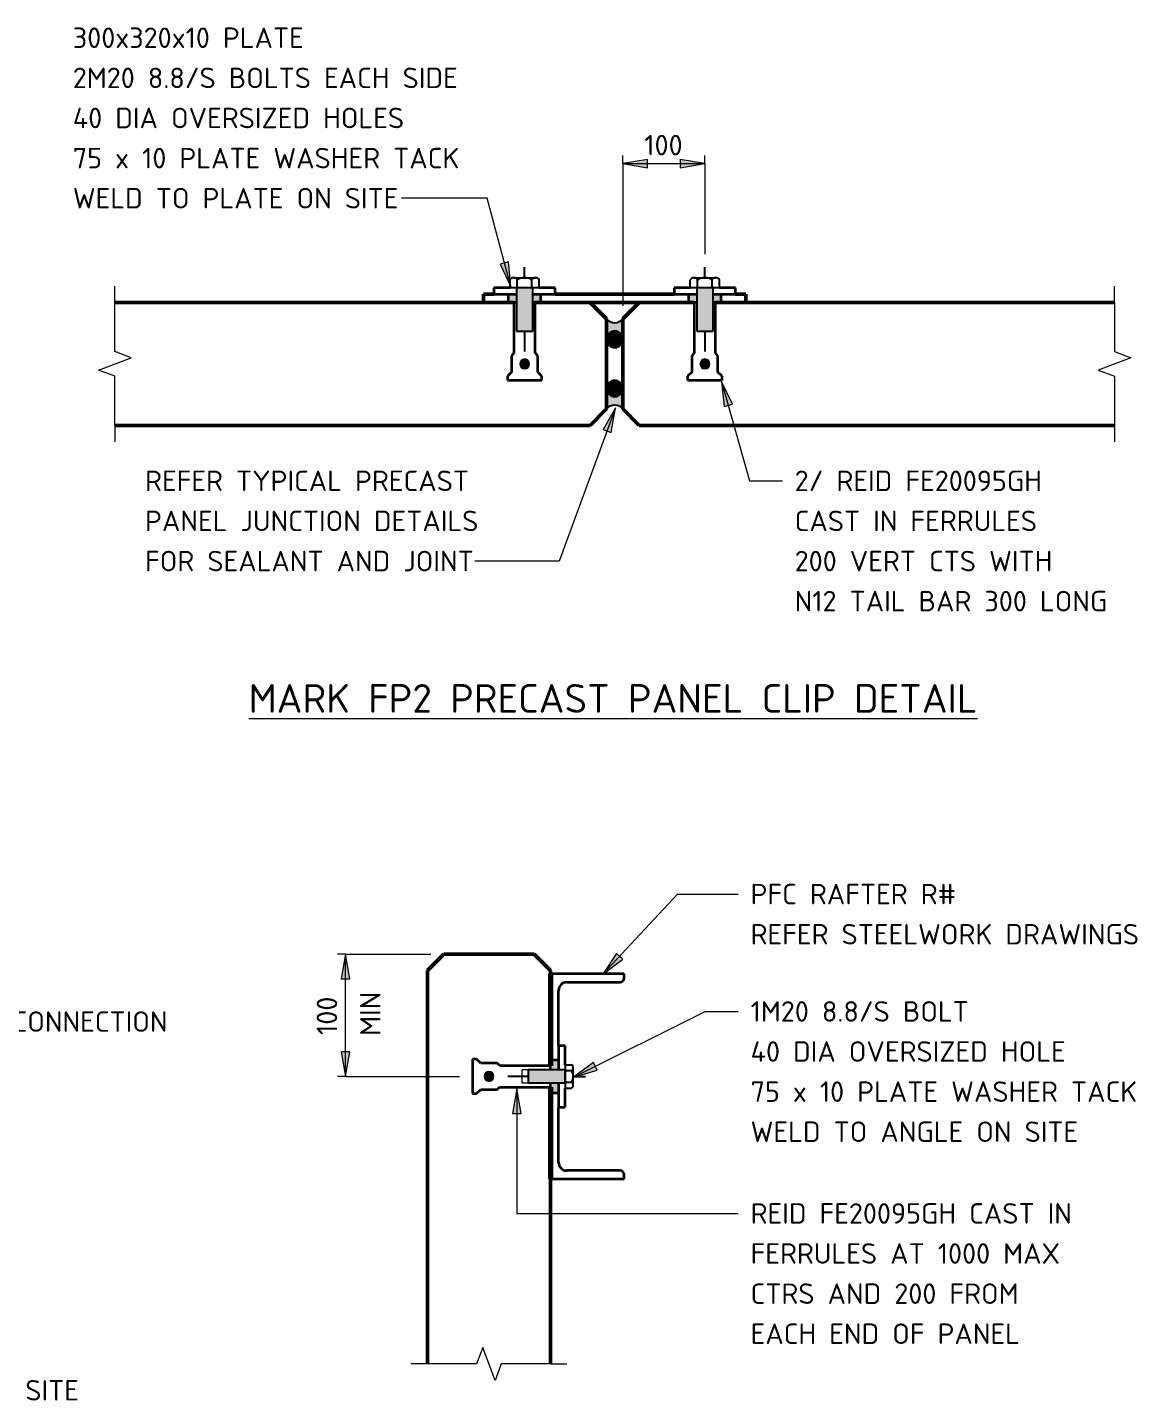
# Model space of a CAD drawing. Header units: millimetres. Extents: x -1292747 to -1174108, y -8316 to 50210.
# Drawn here: x -1175463 to -1174108, y -480 to 1196 of the extents above; entities that cross this region are included whole.
import ezdxf

# ---------------------------------------------------------------- set-up
doc = ezdxf.new("R2010")
doc.units = ezdxf.units.MM
for name, color, linetype, lineweight in [('A-000-T_TEXT', 231, 'Continuous', 13), ('A-010-D_DIM', 211, 'Continuous', 13), ('A-010-D_DIM-10', 211, 'Continuous', 13), ('A-010-M_LINE', 90, 'Continuous', 13), ('Z-000-T_TEXT', 131, 'Continuous', 18), ('Z-060-M_DETAIL', 92, 'Continuous', 25)]:
    doc.layers.add(name, color=color, linetype=linetype, lineweight=lineweight)
doc.styles.add('ISOCPEUR_2', font='isocpeur.ttf', dxfattribs={"height": 25})
doc.styles.add('ISOCPEUR_3', font='isocpeur.ttf', dxfattribs={"height": 35})
doc.styles.add('ISOCPEUR_4', font='isocpeur.ttf', dxfattribs={"height": 25})
doc.dimstyles.new('2_5___Arrow_Tick', dxfattribs={"dimscale": 304.8, "dimtxt": 24.899529, "dimasz": 0.098425, "dimexe": 0.032808, "dimexo": 0.052493, "dimgap": 0.008202, "dimtad": 1, "dimdec": 0, "dimzin": 0, "dimdsep": 46, "dimtxsty": 'ISOCPEUR_2', "dimsah": 1, "dimcen": 0.09, "dimadec": 0, "dimazin": 0, "dimtfac": 1, "dimtdec": 4, "dimtix": 1, "dimtmove": 0, "dimatfit": 3, "dimfxl": 1, "dimtvp": 1, "dimtolj": 1, "dimtzin": 0, "dimlwd": 18, "dimlwe": 18, "dimarcsym": 2})
doc.dimstyles.new('2_5___Arrow_Tick_1', dxfattribs={"dimscale": 304.8, "dimtxt": 24.899529, "dimasz": 0.098425, "dimexe": 0.032808, "dimexo": 0.052493, "dimgap": 0.008202, "dimtad": 1, "dimdec": 0, "dimzin": 0, "dimdsep": 46, "dimtxsty": 'ISOCPEUR_4', "dimsah": 1, "dimcen": 0.09, "dimadec": 0, "dimazin": 0, "dimtfac": 1, "dimtdec": 4, "dimtix": 1, "dimtmove": 0, "dimatfit": 3, "dimfxl": 1, "dimtvp": 1, "dimtolj": 1, "dimtzin": 0, "dimlwd": 18, "dimlwe": 18, "dimarcsym": 2})

# ---------------------------------------------------------------- blocks, each defined once
blk = doc.blocks.new('NRP_Break Line _v2_ - Section-3989051-S3_392 - TYPICAL PRECAST - PRECAST DETAILS')
at = {"layer": 'Z-060-M_DETAIL', "lineweight": 18}
for p, q in [((0, 0), (60, 0)), ((90, 0), (150, 0))]:
    blk.add_line(p, q, dxfattribs=at)
blk = doc.blocks.new('FE1 - FE20095 SECTION-4121289-S3_392 - TYPICAL PRECAST - PRECAST DETAILS')
at = {"layer": 'Z-060-M_DETAIL', "lineweight": 35}
blk.add_hatch(color=256, dxfattribs=at).paths.add_polyline_path([(0, -81), (1.6, -80.8), (3, -80.2), (4.2, -79.2), (5.2, -78), (5.8, -76.6), (6, -75), (5.8, -73.4), (5.2, -72), (4.2, -70.8), (3, -69.8), (1.6, -69.2), (0, -69), (-1.6, -69.2), (-3, -69.8), (-4.2, -70.8), (-5.2, -72), (-5.8, -73.4), (-6, -75), (-5.8, -76.6), (-5.2, -78), (-4.2, -79.2), (-3, -80.2), (-1.6, -80.8)])
for p, q in [((13, 0), (10, 0)), ((13, -61.4), (13, 0)), ((-10, 0), (-13, 0)), ((-13, 0), (-13, -62)), ((-13, -62), (-16, -65)), ((-16, -65), (-16, -85)), ((16, -65), (13, -61.4)), ((16, -85), (16, -65)), ((-16, -85), (-21, -90)), ((-21, -90), (-21, -95)), ((-21, -95), (21, -95)), ((21, -90), (16, -85)), ((21, -95), (21, -90))]:
    blk.add_line(p, q, dxfattribs=at)
at = {"layer": 'Z-060-M_DETAIL', "lineweight": 18}
for start, end in [(360, 180), (180, 360)]:
    blk.add_arc((0, -75), 6, start, end, dxfattribs=at)
blk = doc.blocks.new('NRP_Bolt Detailed Section _v2_ - M20-4203740-S3_392 - TYPICAL PRECAST - PRECAST DETAILS')
at = {"layer": 'Z-060-M_DETAIL'}
blk.add_hatch(color=256, dxfattribs=at).paths.add_polyline_path([(44.8, 10), (0, 10), (0, -10), (53, -10), (53, 10)])
for p, q in [((0, 17.8), (-9.6, 17.8)), ((0, 17.8), (0, -17.8)), ((-12.2, -13.3), (-12.2, 13.3)), ((0, 8.9), (-9.6, 8.9)), ((53, 10), (0, 10)), ((0, 10), (0, -10)), ((53, -10), (53, 10)), ((53, 0), (78, 0)), ((-12.2, 0), (-25, 0)), ((0, -8.9), (-9.6, -8.9)), ((0, -10), (53, -10)), ((0, -17.8), (-9.6, -17.8))]:
    blk.add_line(p, q, dxfattribs=at)
for centre, radius, start, end in [((-7, 13.3), 5.16, 120.5102, 239.4898), ((4.6, 0), 16.8, 148.1145, 211.8855), ((-7, -13.3), 5.16, 120.5102, 239.4898)]:
    blk.add_arc(centre, radius, start, end, dxfattribs=at)
blk = doc.blocks.new('FE1 - FE20095 SECTION-V7-S3_392 - TYPICAL PRECAST - PRECAST DETAILS')
at = {"layer": 'Z-060-M_DETAIL', "lineweight": 18}
blk.add_hatch(color=256, dxfattribs=at).paths.add_polyline_path([(-6, 75), (-5.8, 73.4), (-5.2, 72), (-4.2, 70.8), (-3, 69.8), (-1.6, 69.2), (0, 69), (1.6, 69.2), (3, 69.8), (4.2, 70.8), (5.2, 72), (5.8, 73.4), (6, 75), (5.8, 76.6), (5.2, 78), (4.2, 79.2), (3, 80.2), (1.6, 80.8), (0, 81), (-1.6, 80.8), (-3, 80.2), (-4.2, 79.2), (-5.2, 78), (-5.8, 76.6)])
at = {"layer": 'Z-060-M_DETAIL', "lineweight": 35}
for p, q in [((21, 95), (-21, 95)), ((-21, 95), (-21, 90)), ((-21, 90), (-16, 85)), ((-16, 85), (-16, 65)), ((16, 85), (21, 90)), ((16, 65), (16, 85)), ((21, 90), (21, 95)), ((-16, 65), (-13, 62)), ((-13, 62), (-13, 0)), ((13, 61.4), (16, 65)), ((13, 0), (13, 61.4)), ((-13, 0), (-8, 0)), ((8, 0), (13, 0))]:
    blk.add_line(p, q, dxfattribs=at)
at = {"layer": 'Z-060-M_DETAIL', "lineweight": 18}
for p, q in [((8, 35), (-8, 35)), ((-8, 35), (-8, 27)), ((8, 27), (8, 35))]:
    blk.add_line(p, q, dxfattribs=at)
for start, end in [(0, 180), (180, 0)]:
    blk.add_arc((0, 75), 6, start, end, dxfattribs=at)
blk = doc.blocks.new('NRP-Bolt Detailed Section - M16-4203753-S3_392 - TYPICAL PRECAST - PRECAST DETAILS')
at = {"layer": 'Z-060-M_DETAIL'}
blk.add_hatch(color=256, dxfattribs=at).paths.add_polyline_path([(0, -8), (45, -8), (45, 8), (0, 8)])
for p, q in [((-9.752, 0), (-25, 0)), ((-9.752, 10.668), (-9.752, -10.668)), ((0, 14.224), (-7.72, 14.224)), ((0, 7.112), (-7.72, 7.112)), ((0, -14.224), (0, 14.224)), ((45, 8), (0, 8)), ((0, 8), (0, -8)), ((45, -8), (45, 8)), ((0, -7.112), (-7.72, -7.112)), ((0, -14.224), (-7.72, -14.224)), ((0, -8), (45, -8)), ((45, 0), (70, 0))]:
    blk.add_line(p, q, dxfattribs=at)
for centre, radius, start, end in [((-5.6245, 10.668), 4.1275, 120.5102374, 239.4897626), ((3.7124, 0), 13.464, 148.1145038, 211.8854962), ((-5.6245, -10.668), 4.1275, 120.5102374, 239.4897626)]:
    blk.add_arc(centre, radius, start, end, dxfattribs=at)
blk = doc.blocks.new('DIMBLOCK9-S3_392 - TYPICAL PRECAST - PRECAST DETAILS')
at = {"layer": 'A-010-D_DIM-10', "lineweight": 18}
for points in [[(-1174736.4, 1029.9), (-1174706.4, 1024.6), (-1174706.4, 1035.1)], [(-1174636.4, 1029.9), (-1174666.4, 1035.1), (-1174666.4, 1024.6)]]:
    blk.add_hatch(color=256, dxfattribs=at).paths.add_polyline_path(points)
for p, q in [((-1174736.4, 1029.9), (-1174736.4, 1039.9)), ((-1174636.4, 1029.9), (-1174636.4, 1039.9)), ((-1174706.4, 1035.1), (-1174736.4, 1029.9)), ((-1174736.4, 1029.9), (-1174636.4, 1029.9)), ((-1174736.4, 1029.9), (-1174706.4, 1024.6)), ((-1174736.4, 1029.9), (-1174736.4, 856.5)), ((-1174706.4, 1024.6), (-1174706.4, 1035.1)), ((-1174636.4, 1029.9), (-1174666.4, 1035.1)), ((-1174666.4, 1035.1), (-1174666.4, 1024.6)), ((-1174666.4, 1024.6), (-1174636.4, 1029.9)), ((-1174636.4, 1029.9), (-1174636.4, 919.5))]:
    blk.add_line(p, q, dxfattribs=at)
at = {"layer": 'A-010-D_DIM-10', "color": 0, "lineweight": 18, "insert": (-1174710.3, 1065), "char_height": 25, "width": 57.46, "attachment_point": 1, "line_spacing_factor": 1.149209, "style": 'ISOCPEUR_2'}
blk.add_mtext('100', dxfattribs=at)
blk = doc.blocks.new('DIMBLOCK15-S3_392 - TYPICAL PRECAST - PRECAST DETAILS')
at = {"layer": 'A-010-D_DIM-10', "lineweight": 18}
for points in [[(-1175074.9, 65.1), (-1175080.2, 35.1), (-1175069.6, 35.1)], [(-1175074.9, -84), (-1175069.6, -54), (-1175080.2, -54)]]:
    blk.add_hatch(color=256, dxfattribs=at).paths.add_polyline_path(points)
for p, q in [((-1175074.9, 65.1), (-1175084.9, 65.1)), ((-1175074.9, 65.1), (-1175080.2, 35.1)), ((-1175074.9, -84), (-1175074.9, 65.1)), ((-1175069.6, 35.1), (-1175074.9, 65.1)), ((-1175074.9, 65.1), (-1174970.9, 65.1)), ((-1175080.2, 35.1), (-1175069.6, 35.1)), ((-1175069.6, -54), (-1175080.2, -54)), ((-1175080.2, -54), (-1175074.9, -84)), ((-1175074.9, -84), (-1175069.6, -54)), ((-1175074.9, -84), (-1175084.9, -84)), ((-1175074.9, -84), (-1174935.9, -84))]:
    blk.add_line(p, q, dxfattribs=at)
at = {"layer": 'A-010-D_DIM-10', "color": 0, "lineweight": 18, "char_height": 25, "attachment_point": 1, "rotation": 90, "line_spacing_factor": 1.149209}
for s, insert, width, style in [('\u200c100', (-1175110.1, -33.4), 57.46, 'ISOCPEUR_4'), ('MIN', (-1175057.2, -34.6), 60.333, 'ISOCPEUR_2')]:
    blk.add_mtext(s, dxfattribs=dict(at, insert=insert, width=width, style=style))

msp = doc.modelspace()

# ---------------------------------------------------------------- hatches: boundary and pattern name
at = {"layer": 'A-000-T_TEXT', "lineweight": 18}
for points in [[(-1174873.4, 879.5), (-1174876, 909.9), (-1174886.2, 907.1)], [(-1174616, 764), (-1174612.9, 733.7), (-1174602.7, 736.5)], [(-1174745.3, 731.7), (-1174760.6, 705.4), (-1174750.7, 701.7)], [(-1174761.1, 40.6), (-1174736.7, 58.9), (-1174744.4, 66.1)], [(-1174796.9, -85), (-1174767.7, -76.3), (-1174772.4, -66.9)], [(-1174865.7, -99.2), (-1174871, -129.2), (-1174860.4, -129.2)]]:
    msp.add_hatch(color=7, dxfattribs=at).paths.add_polyline_path(points)
at = {"layer": 'Z-060-M_DETAIL'}
h = msp.add_hatch(color=7, dxfattribs=at)
h.paths.add_polyline_path([(-1174869.4, 860.5), (-1174866.4, 860.5), (-1174866.4, 870.5), (-1174876.4, 870.5), (-1174876.4, 860.5)])
h.paths.add_polyline_path([(-1174836.4, 860.5), (-1174836.4, 870.5), (-1174846.4, 870.5), (-1174846.4, 860.5), (-1174843.4, 860.5)])
h = msp.add_hatch(color=7, dxfattribs=at)
h.paths.add_polyline_path([(-1174649.4, 860.5), (-1174646.4, 860.5), (-1174646.4, 870.5), (-1174656.4, 870.5), (-1174656.4, 860.5)])
h.paths.add_polyline_path([(-1174616.4, 860.5), (-1174616.4, 870.5), (-1174626.4, 870.5), (-1174626.4, 860.5), (-1174623.4, 860.5)])
for color, points in [(9, [(-1174736.4, 815.5), (-1174736.4, 840.5), (-1174738.8, 838.2), (-1174741.6, 836.7), (-1174744.8, 835.9), (-1174748, 835.9), (-1174751.2, 836.7), (-1174754, 838.2), (-1174756.4, 840.5), (-1174756.4, 815.5), (-1174756.1, 818), (-1174755.1, 820.5), (-1174753.5, 822.5), (-1174751.4, 824.1), (-1174749, 825.1), (-1174746.4, 825.5), (-1174743.8, 825.1), (-1174741.4, 824.1), (-1174739.3, 822.5), (-1174737.7, 820.5), (-1174736.7, 818)]), (7, [(-1174746.4, 805.5), (-1174743.8, 805.8), (-1174741.4, 806.8), (-1174739.3, 808.4), (-1174737.7, 810.5), (-1174736.7, 812.9), (-1174736.4, 815.5), (-1174736.7, 818), (-1174737.7, 820.5), (-1174739.3, 822.5), (-1174741.4, 824.1), (-1174743.8, 825.1), (-1174746.4, 825.5), (-1174749, 825.1), (-1174751.4, 824.1), (-1174753.5, 822.5), (-1174755.1, 820.5), (-1174756.1, 818), (-1174756.4, 815.5), (-1174756.1, 812.9), (-1174755.1, 810.5), (-1174753.5, 808.4), (-1174751.4, 806.8), (-1174749, 805.8)]), (7, [(-1174746.4, 745.5), (-1174743.8, 745.8), (-1174741.4, 746.8), (-1174739.3, 748.4), (-1174737.7, 750.5), (-1174736.7, 752.9), (-1174736.4, 755.5), (-1174736.7, 758), (-1174737.7, 760.5), (-1174739.3, 762.5), (-1174741.4, 764.1), (-1174743.8, 765.1), (-1174746.4, 765.5), (-1174749, 765.1), (-1174751.4, 764.1), (-1174753.5, 762.5), (-1174755.1, 760.5), (-1174756.1, 758), (-1174756.4, 755.5), (-1174756.1, 752.9), (-1174755.1, 750.5), (-1174753.5, 748.4), (-1174751.4, 746.8), (-1174749, 745.8)]), (9, [(-1174756.4, 730.5), (-1174754, 732.7), (-1174751.2, 734.2), (-1174748, 735.1), (-1174744.8, 735.1), (-1174741.6, 734.2), (-1174738.8, 732.7), (-1174736.4, 730.5), (-1174736.4, 755.5), (-1174736.7, 752.9), (-1174737.7, 750.5), (-1174739.3, 748.4), (-1174741.4, 746.8), (-1174743.8, 745.8), (-1174746.4, 745.5), (-1174749, 745.8), (-1174751.4, 746.8), (-1174753.5, 748.4), (-1174755.1, 750.5), (-1174756.1, 752.9), (-1174756.4, 755.5), (-1174756.4, 741.9)])]:
    msp.add_hatch(color=color, dxfattribs=at).paths.add_polyline_path(points)
h = msp.add_hatch(color=7, dxfattribs=at)
h.paths.add_polyline_path([(-1174814.9, -104), (-1174814.9, -92), (-1174824.9, -92), (-1174824.9, -104)])
h.paths.add_polyline_path([(-1174814.9, -76), (-1174814.9, -64), (-1174824.9, -64), (-1174824.9, -76)])

# ---------------------------------------------------------------- linework, layer by layer
at = {"layer": 'A-000-T_TEXT', "color": 250, "lineweight": 18}
for p, q in [((-1174902.1, 987.7), (-1175006.5, 987.7)), ((-1174873.4, 879.5), (-1174902.1, 987.7)), ((-1174876, 909.9), (-1174886.2, 907.1)), ((-1174886.2, 907.1), (-1174873.4, 879.5)), ((-1174873.4, 879.5), (-1174876, 909.9)), ((-1174616, 764), (-1174612.9, 733.7)), ((-1174602.7, 736.5), (-1174616, 764)), ((-1174616, 764), (-1174581.9, 642.8)), ((-1174745.3, 731.7), (-1174814.1, 544.9)), ((-1174745.3, 731.7), (-1174760.6, 705.4)), ((-1174750.7, 701.7), (-1174745.3, 731.7)), ((-1174612.9, 733.7), (-1174602.7, 736.5)), ((-1174760.6, 705.4), (-1174750.7, 701.7)), ((-1174581.9, 642.8), (-1174541.8, 642.8)), ((-1174911, 544.9), (-1174917, 544.9)), ((-1174814.1, 544.9), (-1174911, 544.9)), ((-1174761.1, 40.6), (-1174669.6, 138.5)), ((-1174669.6, 138.5), (-1174595.6, 138.5)), ((-1174744.4, 66.1), (-1174761.1, 40.6)), ((-1174761.1, 40.6), (-1174736.7, 58.9)), ((-1174736.7, 58.9), (-1174744.4, 66.1)), ((-1174796.9, -85), (-1174636, -4.7)), ((-1174636, -4.7), (-1174595.6, -4.7)), ((-1174772.4, -66.9), (-1174796.9, -85)), ((-1174767.7, -76.3), (-1174772.4, -66.9)), ((-1174796.9, -85), (-1174767.7, -76.3)), ((-1174865.7, -99.2), (-1174871, -129.2)), ((-1174860.4, -129.2), (-1174865.7, -99.2)), ((-1174865.7, -99.2), (-1174865.7, -251.2)), ((-1174871, -129.2), (-1174860.4, -129.2)), ((-1174865.7, -251.2), (-1174595.6, -251.2))]:
    msp.add_line(p, q, dxfattribs=at)
at = {"layer": 'A-010-M_LINE', "lineweight": 35}
for p, q in [((-1174874.2, 878.5), (-1174893.9, 878.5)), ((-1174893.9, 878.5), (-1174893.9, 870.5)), ((-1174818.9, 878.5), (-1174838.6, 878.5)), ((-1174818.9, 870.5), (-1174818.9, 878.5)), ((-1174654.2, 878.5), (-1174673.9, 878.5)), ((-1174673.9, 878.5), (-1174673.9, 870.5)), ((-1174598.9, 878.5), (-1174618.6, 878.5)), ((-1174598.9, 870.5), (-1174598.9, 878.5)), ((-1174893.9, 870.5), (-1174866.4, 870.5)), ((-1174876.4, 870.5), (-1174876.4, 860.5)), ((-1174876.4, 860.5), (-1174869.4, 860.5)), ((-1174846.4, 870.5), (-1174818.9, 870.5)), ((-1174843.4, 860.5), (-1174836.4, 860.5)), ((-1174836.4, 860.5), (-1174836.4, 870.5)), ((-1174673.9, 870.5), (-1174646.4, 870.5)), ((-1174656.4, 870.5), (-1174656.4, 860.5)), ((-1174656.4, 860.5), (-1174649.4, 860.5)), ((-1174626.4, 870.5), (-1174598.9, 870.5)), ((-1174623.4, 860.5), (-1174616.4, 860.5)), ((-1174616.4, 860.5), (-1174616.4, 870.5)), ((-1174734.9, 41), (-1174824.9, 41)), ((-1174734.9, 36), (-1174734.9, 41)), ((-1174814.9, -46.5), (-1174814.9, 21)), ((-1174804.9, 31), (-1174739.9, 31)), ((-1174806.9, -46.5), (-1174814.9, -46.5)), ((-1174814.9, -46.5), (-1174814.9, -76)), ((-1174806.9, -69.8), (-1174806.9, -46.5)), ((-1174814.9, -64), (-1174824.9, -64)), ((-1174824.9, -64), (-1174824.9, -71)), ((-1174824.9, -97), (-1174824.9, -104)), ((-1174814.9, -92), (-1174814.9, -121.5)), ((-1174806.9, -121.5), (-1174806.9, -98.3)), ((-1174824.9, -104), (-1174814.9, -104)), ((-1174814.9, -189), (-1174814.9, -121.5)), ((-1174814.9, -121.5), (-1174806.9, -121.5)), ((-1174739.9, -199), (-1174804.9, -199)), ((-1174824.9, -209), (-1174734.9, -209)), ((-1174734.9, -209), (-1174734.9, -204))]:
    msp.add_line(p, q, dxfattribs=at)
at = {"layer": 'A-010-M_LINE', "lineweight": 50}
for p, q in [((-1174869.4, 860.5), (-1175356.4, 860.5)), ((-1174893.9, 870.5), (-1174906.4, 870.5)), ((-1174906.4, 870.5), (-1174906.4, 860.5)), ((-1174906.4, 860.5), (-1174869.4, 860.5)), ((-1174843.4, 860.5), (-1174649.4, 860.5)), ((-1174776.4, 860.5), (-1174843.4, 860.5)), ((-1174673.9, 870.5), (-1174818.9, 870.5)), ((-1174776.4, 860.5), (-1174756.4, 840.5)), ((-1174716.4, 860.5), (-1174736.4, 840.5)), ((-1174716.4, 860.5), (-1174649.4, 860.5)), ((-1174623.4, 860.5), (-1174586.4, 860.5)), ((-1174623.4, 860.5), (-1174136.4, 860.5)), ((-1174586.4, 870.5), (-1174598.9, 870.5)), ((-1174586.4, 860.5), (-1174586.4, 870.5)), ((-1174756.4, 840.5), (-1174756.4, 730.5)), ((-1174736.4, 840.5), (-1174736.4, 730.5)), ((-1174776.4, 710.5), (-1174756.4, 730.5)), ((-1174716.4, 710.5), (-1174736.4, 730.5)), ((-1174776.4, 710.5), (-1175356.4, 710.5)), ((-1174716.4, 710.5), (-1174136.4, 710.5)), ((-1174974.9, 45.1), (-1174954.9, 65.1)), ((-1174954.9, 65.1), (-1174844.9, 65.1)), ((-1174824.9, 45.1), (-1174844.9, 65.1)), ((-1174974.9, -434.9), (-1174974.9, 45.1)), ((-1174824.9, 45.1), (-1174824.9, -71)), ((-1174824.9, -97), (-1174824.9, -434.9))]:
    msp.add_line(p, q, dxfattribs=at)
at = {"layer": 'A-010-M_LINE', "lineweight": 25}
for p, q in [((-1174756.4, 840.5), (-1174756.4, 815.5)), ((-1174736.4, 815.5), (-1174736.4, 840.5)), ((-1174756.4, 755.5), (-1174756.4, 730.5)), ((-1174736.4, 730.5), (-1174736.4, 755.5))]:
    msp.add_line(p, q, dxfattribs=at)
at = {"layer": 'A-010-M_LINE', "lineweight": 70}
for p, q in [((-1174824.9, 41), (-1174824.9, -71)), ((-1174824.9, -97), (-1174824.9, -209))]:
    msp.add_line(p, q, dxfattribs=at)
at = {"layer": 'A-010-M_LINE', "lineweight": 25}
for centre, radius, start, end in [((-1174746.4, 848.8), 13, 219.6682, 320.3318), ((-1174746.4, 815.5), 10, 360, 180), ((-1174746.4, 815.5), 10, 360, 180), ((-1174746.4, 815.5), 10, 180, 0), ((-1174746.4, 755.5), 10, 90, 270), ((-1174746.4, 755.5), 10, 180, 0), ((-1174746.4, 755.5), 10, 270, 90), ((-1174746.4, 722.2), 13, 39.6682, 140.3318)]:
    msp.add_arc(centre, radius, start, end, dxfattribs=at)
at = {"layer": 'A-010-M_LINE', "lineweight": 35}
for centre, radius, start, end in [((-1174739.9, 36), 5, 270, 0), ((-1174804.9, 21), 10, 90, 180), ((-1174804.9, -189), 10, 180, 270), ((-1174739.9, -204), 5, 0, 90)]:
    msp.add_arc(centre, radius, start, end, dxfattribs=at)
at = {"layer": 'Z-000-T_TEXT'}
for p, q in [((-1175356.4, 860.5), (-1175356.4, 880.5)), ((-1174136.4, 860.5), (-1174136.4, 880.5)), ((-1175376.4, 778), (-1175336.4, 793)), ((-1175336.4, 793), (-1175356.4, 800.5)), ((-1174116.4, 793), (-1174156.4, 778)), ((-1174136.4, 800.5), (-1174116.4, 793)), ((-1175356.4, 770.5), (-1175376.4, 778)), ((-1174156.4, 778), (-1174136.4, 770.5)), ((-1175356.4, 710.5), (-1175356.4, 690.5)), ((-1174136.4, 710.5), (-1174136.4, 690.5)), ((-1174907.4, -414.9), (-1174914.9, -434.9)), ((-1174892.4, -454.9), (-1174907.4, -414.9)), ((-1174974.9, -434.9), (-1174994.9, -434.9)), ((-1174884.9, -434.9), (-1174892.4, -454.9)), ((-1174824.9, -434.9), (-1174804.9, -434.9))]:
    msp.add_line(p, q, dxfattribs=at)

# ---------------------------------------------------------------- block references
at = {"layer": 'Z-060-M_DETAIL'}
for name, p, rotation in [('NRP_Bolt Detailed Section _v2_ - M20-4203740-S3_392 - TYPICAL PRECAST - PRECAST DETAILS', (-1174856.4, 878.5), 270), ('NRP_Bolt Detailed Section _v2_ - M20-4203740-S3_392 - TYPICAL PRECAST - PRECAST DETAILS', (-1174636.4, 878.5), 270), ('NRP-Bolt Detailed Section - M16-4203753-S3_392 - TYPICAL PRECAST - PRECAST DETAILS', (-1174806.9, -84), 180)]:
    msp.add_blockref(name, p, dxfattribs=dict(at, rotation=rotation))
at = {"layer": 'Z-060-M_DETAIL', "lineweight": 18}
for name, p, rotation in [('NRP_Break Line _v2_ - Section-3989051-S3_392 - TYPICAL PRECAST - PRECAST DETAILS', (-1175356.4, 710.5), 90), ('NRP_Break Line _v2_ - Section-3989051-S3_392 - TYPICAL PRECAST - PRECAST DETAILS', (-1174136.4, 860.5), 270), ('FE1 - FE20095 SECTION-V7-S3_392 - TYPICAL PRECAST - PRECAST DETAILS', (-1174824.9, -84), 89.99999999999964), ('NRP_Break Line _v2_ - Section-3989051-S3_392 - TYPICAL PRECAST - PRECAST DETAILS', (-1174824.9, -434.9), 180)]:
    msp.add_blockref(name, p, dxfattribs=dict(at, rotation=rotation))
at = {"layer": 'Z-060-M_DETAIL', "lineweight": 35}
for p in [(-1174856.4, 860.5), (-1174636.4, 860.5)]:
    msp.add_blockref('FE1 - FE20095 SECTION-4121289-S3_392 - TYPICAL PRECAST - PRECAST DETAILS', p, dxfattribs=at)

# ---------------------------------------------------------------- texts
at = {"layer": 'A-000-T_TEXT', "color": 7, "lineweight": 18, "attachment_point": 1}
for s, insert, char_height, width, style in [('300x320x10 PLATE', (-1175407.8, 1196), 25, 347.131, 'ISOCPEUR_2'), ('2M20 8.8/S BOLTS EACH SIDE', (-1175407.8, 1147), 25, 554.768, 'ISOCPEUR_2'), ('40 DIA OVERSIZED HOLES', (-1175407.8, 1098.1), 25, 476.202, 'ISOCPEUR_2'), ('75 x 10 PLATE WASHER TACK', (-1175407.8, 1049.1), 25, 564.388, 'ISOCPEUR_2'), ('WELD TO PLATE ON SITE', (-1175407.8, 1000.2), 25, 468.185, 'ISOCPEUR_2'), ('REFER TYPICAL PRECAST', (-1175319.6, 655.3), 25, 471.392, 'ISOCPEUR_2'), ('2/ REID FE20095GH ', (-1174526.8, 655.3), 25, 376.793, 'ISOCPEUR_2'), ('PANEL JUNCTION DETAILS', (-1175319.6, 606.4), 25, 476.202, 'ISOCPEUR_2'), ('CAST IN FERRULES', (-1174526.8, 606.4), 25, 349.536, 'ISOCPEUR_2'), ('FOR SEALANT AND JOINT', (-1175319.6, 557.4), 25, 469.789, 'ISOCPEUR_2'), ('200 VERT CTS WITH', (-1174526.8, 557.4), 25, 377.595, 'ISOCPEUR_2'), ('N12 TAIL BAR 300 LONG', (-1174526.8, 508.5), 25, 450.548, 'ISOCPEUR_2'), ('\\LMARK FP2 PRECAST PANEL CLIP DETAIL', (-1175193.1, 394.8), 35, 1056.624, 'ISOCPEUR_3'), ('PFC RAFTER R#', (-1174580.6, 151), 25, 298.228, 'ISOCPEUR_2'), ('REFER STEELWORK DRAWINGS', (-1174580.6, 102), 25, 558.776, 'ISOCPEUR_2'), ('1M20 8.8/S BOLT ', (-1174580.6, 7.8), 25, 332.7, 'ISOCPEUR_2'), ('FOR STRUT/ WALL HEAD CONNECTION', (-1175894.4, -4.6), 25, 704.683, 'ISOCPEUR_2'), ('40 DIA OVERSIZED HOLE', (-1174580.6, -41.1), 25, 452.152, 'ISOCPEUR_2'), ('75 x 10 PLATE WASHER TACK', (-1174580.6, -90.1), 25, 564.388, 'ISOCPEUR_2'), ('WELD TO ANGLE ON SITE', (-1174580.6, -139), 25, 468.185, 'ISOCPEUR_2'), ('REID FE20095GH CAST IN ', (-1174580.6, -238.7), 25, 481.814, 'ISOCPEUR_2'), ('FERRULES AT 1000 MAX ', (-1174580.6, -287.6), 25, 469.789, 'ISOCPEUR_2'), ('CTRS AND 200 FROM ', (-1174580.6, -336.6), 25, 404.852, 'ISOCPEUR_2'), ('EACH END OF PANEL', (-1174580.6, -385.5), 25, 384.008, 'ISOCPEUR_2'), ('TACK WELD TO PLATE ON SITE', (-1175894.4, -454.5), 25, 583.628, 'ISOCPEUR_2')]:
    msp.add_mtext(s, dxfattribs=dict(at, insert=insert, char_height=char_height, width=width, style=style))

# ---------------------------------------------------------------- dimensions: what is measured, and where the dimension line sits
at = {"layer": 'A-010-D_DIM', "lineweight": 18}
dim = msp.add_linear_dim(base=(-1174636.4, 1029.9), p1=(-1174736.4, 840.5), p2=(-1174636.4, 903.5), dimstyle='2_5___Arrow_Tick', override={"dimpost": '<>', "dimfxl": 118.190524}, dxfattribs=at)
dim.commit()
dim.dimension.update_dxf_attribs({"geometry": 'DIMBLOCK9-S3_392 - TYPICAL PRECAST - PRECAST DETAILS', "text_midpoint": (-1174686.4, 1044.9)})
dim = msp.add_linear_dim(base=(-1175074.9, 65.1), p1=(-1174919.9, -84), p2=(-1174954.9, 65.1), angle=90, text='\u200c100\\XMIN', dimstyle='2_5___Arrow_Tick_1', override={"dimpost": '<>', "dimfxl": 153.176609}, dxfattribs=at)
dim.commit()
dim.dimension.update_dxf_attribs({"geometry": 'DIMBLOCK15-S3_392 - TYPICAL PRECAST - PRECAST DETAILS', "text_midpoint": (-1175074.9, -9.5)})

doc.saveas('drawing.dxf')
